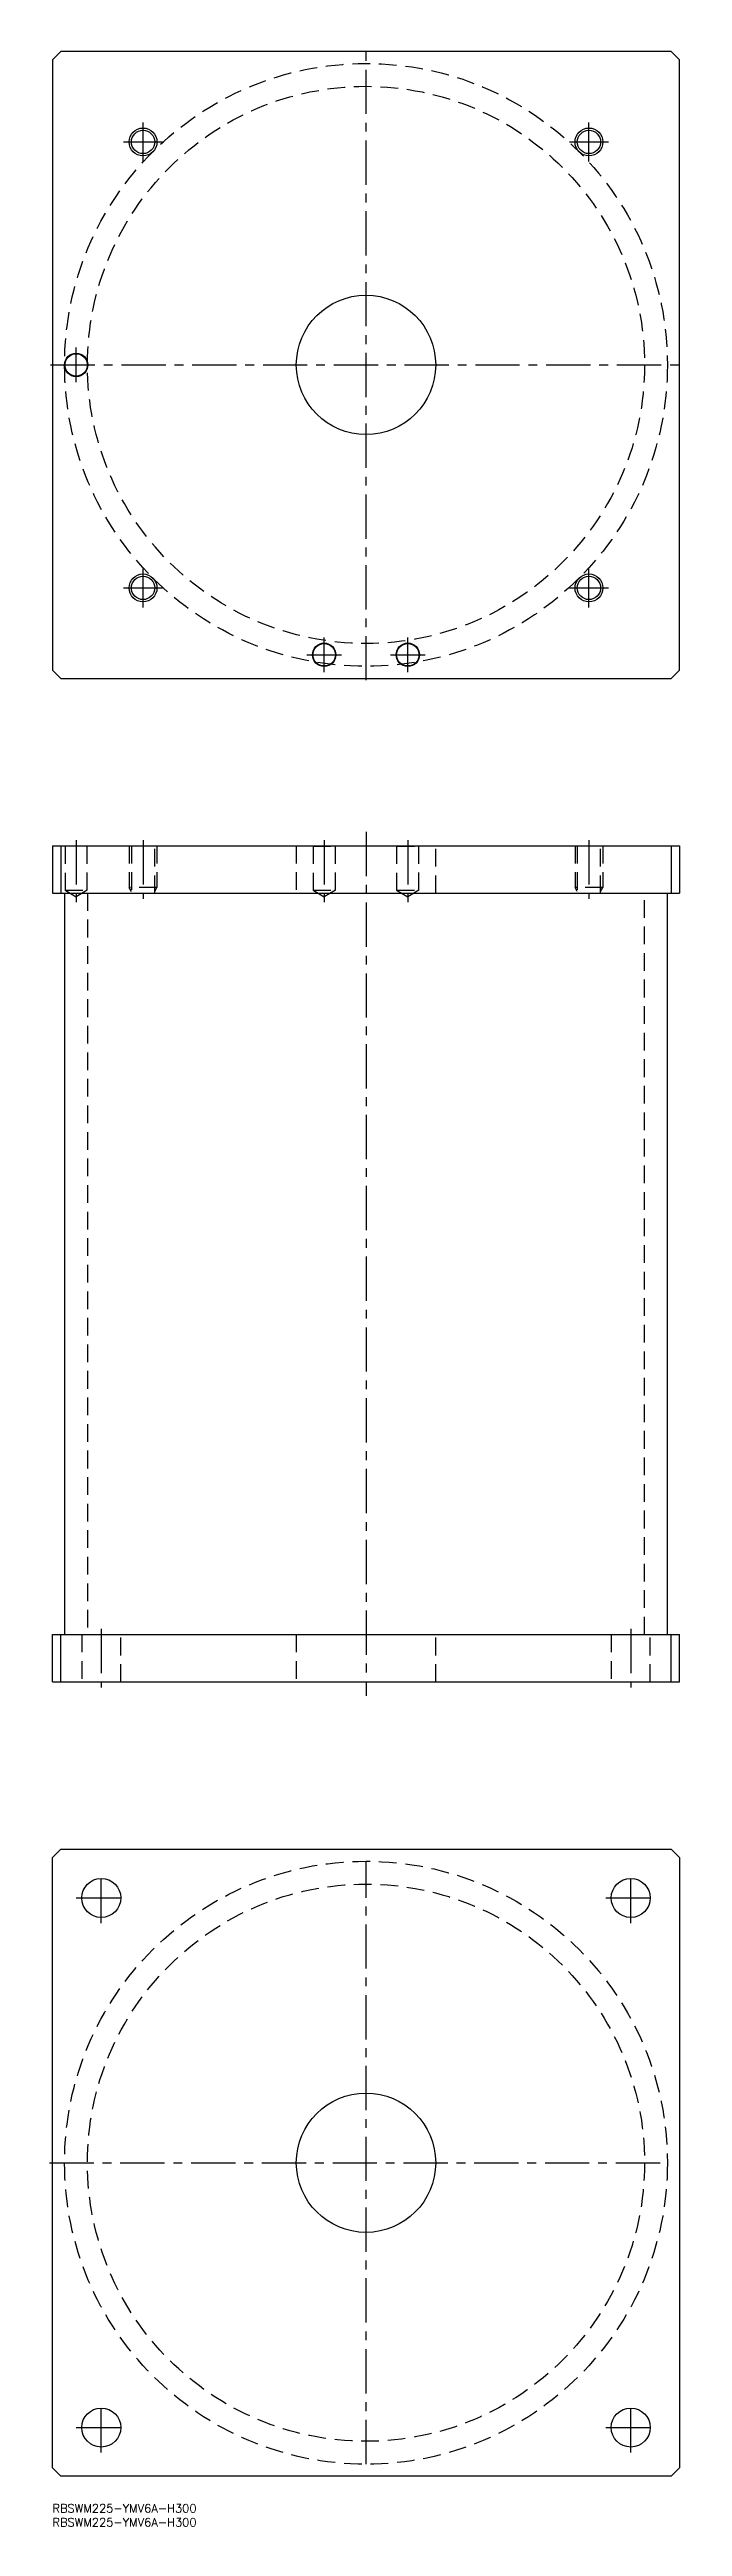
# Model space of a CAD drawing. Extents: x -1 to 226, y -8 to 881.
import ezdxf

# ---------------------------------------------------------------- set-up
doc = ezdxf.new("R2010")
doc.units = 0
doc.header["$LTSCALE"] = 0.5
doc.linetypes.add('CENTER', pattern=[50.8, 31.75, -6.35, 6.35, -6.35])
doc.linetypes.add('DASHED', pattern=[19.05, 12.7, -6.35])
for name, color, linetype in [('MSM_CENTER', 1, 'CENTER'), ('MSM_CONTINUOUS', 7, 'CONTINUOUS'), ('MSM_DASHED', 4, 'DASHED'), ('MSM_NARROW', 5, 'CONTINUOUS'), ('MSM_PART_NUMBER', 7, 'CONTINUOUS')]:
    doc.layers.add(name, color=color, linetype=linetype)
doc.styles.get("Standard").update_dxf_attribs({"font": 'txt.shx', "height": 3, "bigfont": 'bigfont.shx'})

# ---------------------------------------------------------------- blocks, each defined once
blk = doc.blocks.new('*U4')
at = {"layer": 'MSM_PART_NUMBER'}
blk.add_text('RBSWM225-YMV6A-H300', height=3, dxfattribs=at).set_placement((0, -3))
blk = doc.blocks.new('*U5')
at = {"layer": 'MSM_PART_NUMBER'}
blk.add_text('RBSWM225-YMV6A-H300', height=3, dxfattribs=at).set_placement((0, -8))

msp = doc.modelspace()

# ---------------------------------------------------------------- linework, layer by layer
at = {"layer": 'MSM_CENTER'}
for p, q in [((112.5, 654.35), (112.5, 880.65)), ((32.5, 840.5), (32.5, 854.5)), ((192.5, 840.5), (192.5, 854.5)), ((25.5, 847.5), (39.5, 847.5)), ((185.5, 847.5), (199.5, 847.5)), ((8.5, 761.3), (8.5, 773.7)), ((-0.65, 767.5), (226.06, 767.5)), ((32.5, 680.5), (32.5, 694.5)), ((192.5, 680.5), (192.5, 694.5)), ((25.5, 687.5), (39.5, 687.5)), ((185.5, 687.5), (199.5, 687.5)), ((97.5, 657.3), (97.5, 669.7)), ((127.5, 657.3), (127.5, 669.7)), ((91.3, 663.5), (103.7, 663.5)), ((121.3, 663.5), (133.7, 663.5)), ((8.5, 597), (8.5, 574.69)), ((32.5, 597), (32.5, 576)), ((97.5, 597), (97.5, 574.69)), ((112.5, 600), (112.5, 290)), ((127.5, 597), (127.5, 574.69)), ((192.5, 597), (192.5, 576)), ((17.5, 314), (17.5, 293)), ((207.5, 314), (207.5, 293)), ((17.5, 208.5), (17.5, 226.5)), ((112.5, 14.35), (112.5, 230.65)), ((207.5, 208.5), (207.5, 226.5)), ((8.5, 217.5), (26.5, 217.5)), ((198.5, 217.5), (216.5, 217.5)), ((-1.06, 122.5), (220.65, 122.5)), ((17.5, 18.5), (17.5, 36.5)), ((207.5, 18.5), (207.5, 36.5)), ((8.5, 27.5), (26.5, 27.5)), ((198.5, 27.5), (216.5, 27.5))]:
    msp.add_line(p, q, dxfattribs=at)
at = {"layer": 'MSM_CONTINUOUS'}
for p, q in [((3, 880), (0, 877)), ((222, 880), (3, 880)), ((225, 877), (222, 880)), ((0, 877), (0, 658)), ((225, 658), (225, 877)), ((0, 658), (3, 655)), ((222, 655), (225, 658)), ((3, 655), (222, 655)), ((0, 595), (225, 595)), ((0, 595), (0, 578)), ((3, 595), (3, 578)), ((222, 595), (222, 578)), ((225, 595), (225, 578)), ((0, 578), (225, 578)), ((4.35, 578), (4.35, 312)), ((220.65, 312), (220.65, 578)), ((0, 312), (225, 312)), ((0, 295), (0, 312)), ((3, 295), (3, 312)), ((222, 295), (222, 312)), ((225, 295), (225, 312)), ((0, 295), (225, 295)), ((0, 232), (3, 235)), ((0, 13), (0, 232)), ((3, 235), (222, 235)), ((222, 235), (225, 232)), ((225, 232), (225, 13)), ((3, 10), (0, 13)), ((222, 10), (3, 10)), ((225, 13), (222, 10))]:
    msp.add_line(p, q, dxfattribs=at)
for centre, radius in [((32.5, 847.5), 4.19), ((192.5, 847.5), 4.19), ((112.5, 767.5), 25), ((8.5, 767.5), 4.2), ((8.5, 767.5), 4), ((32.5, 687.5), 4.19), ((192.5, 687.5), 4.19), ((97.5, 663.5), 4.2), ((97.5, 663.5), 4), ((127.5, 663.5), 4.2), ((127.5, 663.5), 4), ((17.5, 217.5), 7), ((207.5, 217.5), 7), ((112.5, 122.5), 25), ((17.5, 27.5), 7), ((207.5, 27.5), 7)]:
    msp.add_circle(centre, radius, dxfattribs=at)
at = {"layer": 'MSM_DASHED'}
for p, q in [((4.3, 595), (4.5, 594.8)), ((4.5, 594.8), (4.5, 579)), ((12.5, 594.8), (4.5, 594.8)), ((12.5, 594.8), (12.7, 595)), ((12.5, 579), (12.5, 594.8)), ((27.5, 595), (27.5, 580)), ((28.31, 595), (28.31, 578)), ((36.69, 578), (36.69, 595)), ((37.5, 595), (37.5, 580)), ((87.5, 595), (87.5, 578)), ((93.3, 595), (93.5, 594.8)), ((93.5, 594.8), (93.5, 579)), ((93.5, 594.8), (101.5, 594.8)), ((101.5, 594.8), (101.7, 595)), ((101.5, 579), (101.5, 594.8)), ((123.3, 595), (123.5, 594.8)), ((123.5, 594.8), (123.5, 579)), ((123.5, 594.8), (131.5, 594.8)), ((131.5, 594.8), (131.7, 595)), ((131.5, 579), (131.5, 594.8)), ((137.5, 578), (137.5, 595)), ((187.5, 595), (187.5, 580)), ((188.31, 595), (188.31, 578)), ((196.69, 578), (196.69, 595)), ((197.5, 595), (197.5, 580)), ((4.5, 579), (8.5, 576.69)), ((4.5, 579), (12.5, 579)), ((12.5, 579), (8.5, 576.69)), ((12.55, 578), (12.55, 312)), ((37.5, 580), (27.5, 580)), ((28.31, 578.59), (27.5, 580)), ((36.69, 578.59), (37.5, 580)), ((93.5, 579), (97.5, 576.69)), ((93.5, 579), (101.5, 579)), ((101.5, 579), (97.5, 576.69)), ((123.5, 579), (127.5, 576.69)), ((123.5, 579), (131.5, 579)), ((131.5, 579), (127.5, 576.69)), ((197.5, 580), (187.5, 580)), ((188.31, 578.59), (187.5, 580)), ((196.69, 578.59), (197.5, 580)), ((212.45, 312), (212.45, 578)), ((10.5, 312), (10.5, 295)), ((24.5, 295), (24.5, 312)), ((87.5, 312), (87.5, 295)), ((137.5, 295), (137.5, 312)), ((200.5, 312), (200.5, 295)), ((214.5, 295), (214.5, 312))]:
    msp.add_line(p, q, dxfattribs=at)
for centre, radius in [((112.5, 767.5), 108.15), ((112.5, 767.5), 99.95), ((112.5, 122.5), 108.15), ((112.5, 122.5), 99.95)]:
    msp.add_circle(centre, radius, dxfattribs=at)
at = {"layer": 'MSM_NARROW'}
for centre in [(32.5, 847.5), (192.5, 847.5), (32.5, 687.5), (192.5, 687.5)]:
    msp.add_circle(centre, 5, dxfattribs=at)

# ---------------------------------------------------------------- block references
at = {"layer": 'MSM_CONTINUOUS'}
for name in ['*U4', '*U5']:
    msp.add_blockref(name, (0, 0), dxfattribs=at)

doc.saveas('drawing.dxf')
